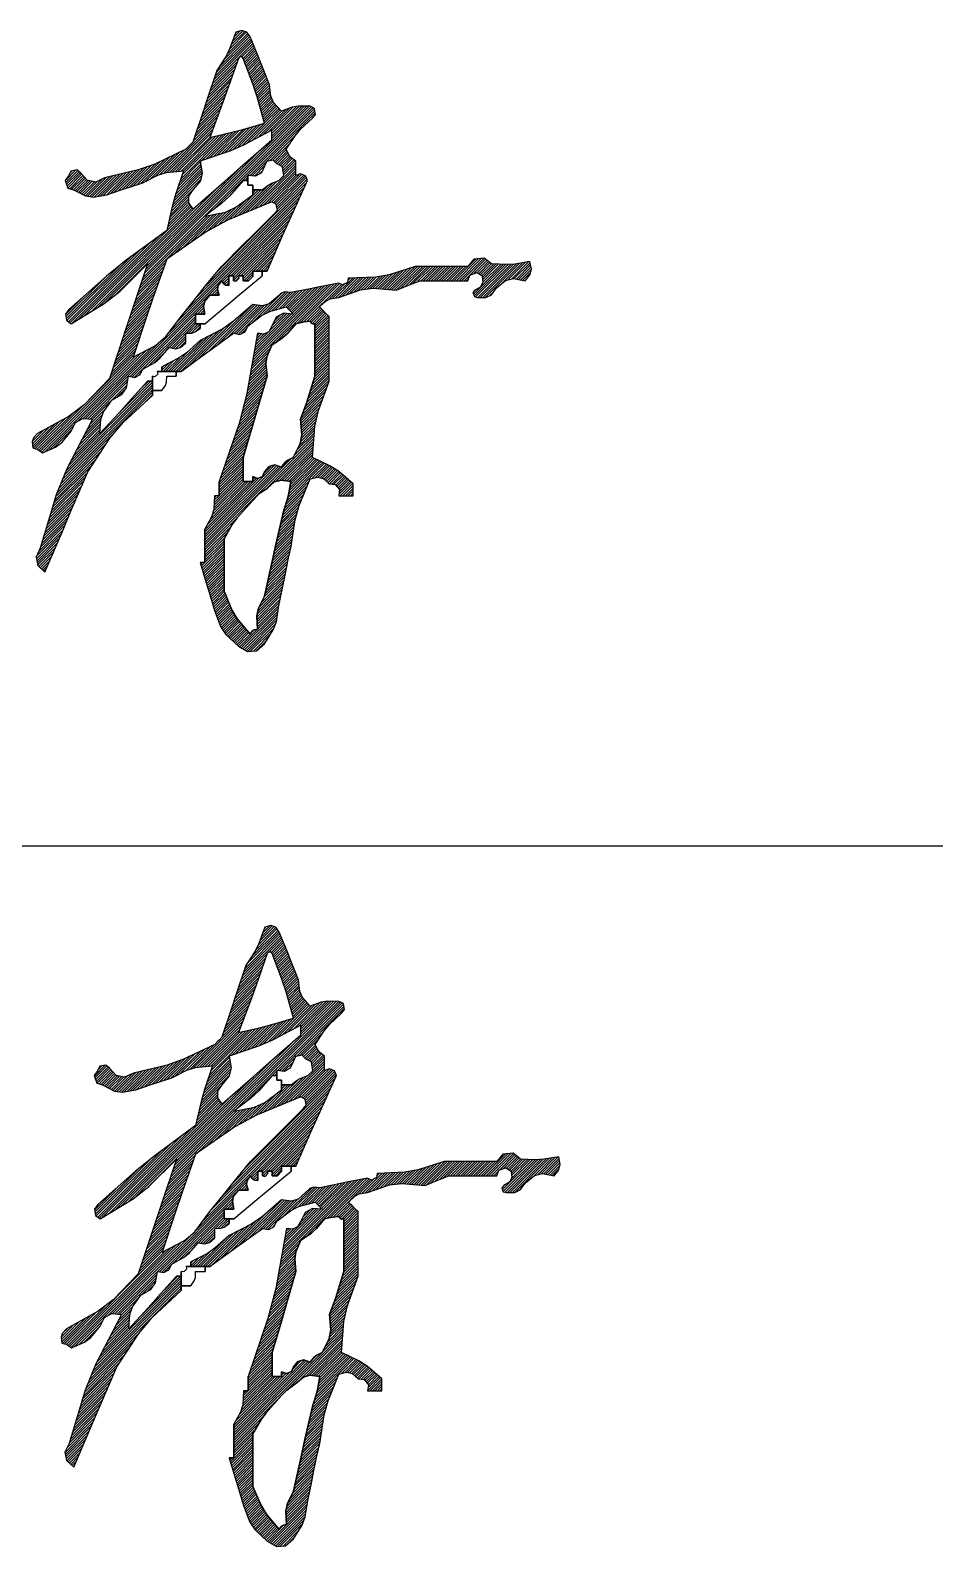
# Model space of a CAD drawing. Header units: millimetres. Extents: x 866561 to 877878, y 40199 to 44891.
# Drawn here: x 867237.32 to 867243.63, y 40227.77 to 40238.35 of the extents above; entities that cross this region are included whole.
import ezdxf

# ---------------------------------------------------------------- set-up
doc = ezdxf.new("R2010")
doc.units = ezdxf.units.MM
doc.header["$LTSCALE"] = 1000
doc.header["$MEASUREMENT"] = 0

# ---------------------------------------------------------------- blocks, each defined once
blk = doc.blocks.new('ZYC')
h = blk.add_hatch()
h.set_pattern_fill('ANSI31', color=256, scale=0.01, style=0)
h.paths.add_polyline_path([(0.871345, 0.42887), (0.877014, 0.441542), (0.888561, 0.466786), (0.887043, 0.470041), (0.883569, 0.471431), (0.880225, 0.47012), (0.880225, 0.474121), (0.880225, 0.476122), (0.880225, 0.480123), (0.876842, 0.482728), (0.875355, 0.484586), (0.873557, 0.488458), (0.879788, 0.497952), (0.883563, 0.502415), (0.891895, 0.510131), (0.894109, 0.512712), (0.893264, 0.516935), (0.890228, 0.518466), (0.882117, 0.518604), (0.877851, 0.517893), (0.870223, 0.515132), (0.864821, 0.52111), (0.862839, 0.525469), (0.861887, 0.53347), (0.856662, 0.54685), (0.853994, 0.553519), (0.848551, 0.566812), (0.84612, 0.570258), (0.84256, 0.571445), (0.838548, 0.570146), (0.834376, 0.55897), (0.831649, 0.553515), (0.825211, 0.543472), (0.818543, 0.523467), (0.815209, 0.513465), (0.80854, 0.49346), (0.80654, 0.491459), (0.80554, 0.490459), (0.803539, 0.488458), (0.781826, 0.478132), (0.770242, 0.474043), (0.746858, 0.468453), (0.740671, 0.46563), (0.734812, 0.466802), (0.730187, 0.471787), (0.727621, 0.474019), (0.723362, 0.473167), (0.721851, 0.47012), (0.719419, 0.466675), (0.721173, 0.461415), (0.725186, 0.460118), (0.733628, 0.455915), (0.739244, 0.455113), (0.748525, 0.456784), (0.758528, 0.460118), (0.763529, 0.461785), (0.773531, 0.465119), (0.784076, 0.470453), (0.790119, 0.47223), (0.801872, 0.473455), (0.796442, 0.457016), (0.794098, 0.448645), (0.790202, 0.431777), (0.761914, 0.411004), (0.748191, 0.399958), (0.721851, 0.376763), (0.719546, 0.373426), (0.720255, 0.369169), (0.723519, 0.366761), (0.746674, 0.380799), (0.757642, 0.389367), (0.776866, 0.408438), (0.766118, 0.376456), (0.760783, 0.360452), (0.750192, 0.328417), (0.732723, 0.310244), (0.722265, 0.302226), (0.700179, 0.290074), (0.697284, 0.287008), (0.696369, 0.284262), (0.696845, 0.280072), (0.699684, 0.279157), (0.701079, 0.278459), (0.703513, 0.276738), (0.712713, 0.280665), (0.717172, 0.28401), (0.723519, 0.291741), (0.726659, 0.297847), (0.73168, 0.300636), (0.738522, 0.300077), (0.720634, 0.265553), (0.713177, 0.247249), (0.701846, 0.210054), (0.699024, 0.203867), (0.700195, 0.198008), (0.705181, 0.193383), (0.717185, 0.221389), (0.723187, 0.235393), (0.735188, 0.263401), (0.750469, 0.286767), (0.759738, 0.297752), (0.7802, 0.316748), (0.7802, 0.32675), (0.776866, 0.32675), (0.763667, 0.311956), (0.756997, 0.304619), (0.743524, 0.290074), (0.744225, 0.299963), (0.746137, 0.305318), (0.751859, 0.313414), (0.758927, 0.317452), (0.762153, 0.322062), (0.763529, 0.330085), (0.767936, 0.329319), (0.771499, 0.331101), (0.773531, 0.335086), (0.781822, 0.339679), (0.785726, 0.342873), (0.791869, 0.35009), (0.796661, 0.349308), (0.799884, 0.350229), (0.803539, 0.353424), (0.803539, 0.356091), (0.803539, 0.357425), (0.803539, 0.360092), (0.807755, 0.360184), (0.810113, 0.36097), (0.813542, 0.363426), (0.813542, 0.366761), (0.810207, 0.366761), (0.810207, 0.369428), (0.810207, 0.370762), (0.810207, 0.373429), (0.812875, 0.373429), (0.814208, 0.373429), (0.816876, 0.373429), (0.815817, 0.378825), (0.816736, 0.382503), (0.82021, 0.386766), (0.822877, 0.386766), (0.824211, 0.386766), (0.826878, 0.386766), (0.825691, 0.390644), (0.826165, 0.393484), (0.828545, 0.396768), (0.829759, 0.394693), (0.831164, 0.393756), (0.833547, 0.393434), (0.833547, 0.396101), (0.833547, 0.397435), (0.833547, 0.400102), (0.836881, 0.400102), (0.836881, 0.396768), (0.838724, 0.396367), (0.840617, 0.39826), (0.840215, 0.400102), (0.843549, 0.400102), (0.843549, 0.396768), (0.847321, 0.396775), (0.850211, 0.399664), (0.850218, 0.403437), (0.856886, 0.403437), (0.86022, 0.403437)])
h.paths.add_polyline_path([(0.81766, 0.430826), (0.832668, 0.439013), (0.863554, 0.451782), (0.86659, 0.450251), (0.867435, 0.446028), (0.865221, 0.443447), (0.850551, 0.428776), (0.843216, 0.421441), (0.828545, 0.406771), (0.817133, 0.39283), (0.811464, 0.385827), (0.800205, 0.371762), (0.78972, 0.357746), (0.782385, 0.351511), (0.766863, 0.343421), (0.775929, 0.370852), (0.780598, 0.384525), (0.790202, 0.411772)], flags=16)
h.paths.add_polyline_path([(0.80854, 0.446781), (0.805425, 0.451112), (0.805425, 0.455787), (0.80854, 0.460118), (0.813699, 0.466554), (0.815065, 0.472016), (0.813542, 0.480123), (0.834155, 0.487227), (0.844276, 0.491612), (0.863554, 0.501795), (0.863554, 0.499128), (0.863554, 0.497794), (0.863554, 0.495127), (0.841589, 0.475743), (0.830586, 0.466074)], flags=16)
h.paths.add_polyline_path([(0.816876, 0.44178), (0.828552, 0.450587), (0.834008, 0.455702), (0.843549, 0.466786), (0.846883, 0.466786), (0.846883, 0.47012), (0.852237, 0.469623), (0.856263, 0.471924), (0.858553, 0.476789), (0.859871, 0.479923), (0.864466, 0.480842), (0.866889, 0.478456), (0.871025, 0.476192), (0.871893, 0.470117), (0.868556, 0.466786), (0.863539, 0.464853), (0.861098, 0.463458), (0.856886, 0.460118), (0.850218, 0.460118), (0.850218, 0.456784), (0.838559, 0.447954), (0.831216, 0.444649)], flags=16)
h.paths.add_polyline_path([(0.82021, 0.496794), (0.828392, 0.518733), (0.832394, 0.529737), (0.840215, 0.551808), (0.840995, 0.55289), (0.84277, 0.55289), (0.843549, 0.551808), (0.850321, 0.534079), (0.853333, 0.525043), (0.858553, 0.506796), (0.843346, 0.502328), (0.835663, 0.500323)], flags=16)
h.paths.add_polyline_path([(0.862059, 0.375253), (0.873557, 0.37843), (0.875557, 0.37643), (0.876558, 0.375429), (0.878558, 0.373429), (0.871716, 0.373988), (0.866694, 0.371199), (0.863554, 0.365093), (0.861382, 0.361183), (0.857984, 0.359484), (0.853552, 0.360092), (0.846069, 0.318055), (0.840672, 0.297141), (0.826878, 0.256732), (0.826878, 0.250064), (0.826878, 0.24673), (0.825545, 0.24673), (0.824878, 0.24673), (0.823544, 0.24673), (0.823031, 0.237034), (0.821563, 0.231894), (0.816876, 0.223391), (0.816876, 0.213388), (0.816876, 0.200051), (0.815542, 0.200051), (0.814875, 0.200051), (0.813542, 0.200051), (0.817543, 0.186714), (0.819543, 0.180046), (0.823544, 0.166709), (0.827791, 0.155463), (0.831467, 0.149949), (0.840215, 0.141703), (0.84657, 0.13798), (0.852974, 0.138562), (0.858553, 0.14337), (0.864559, 0.153054), (0.866713, 0.158799), (0.868556, 0.170044), (0.871223, 0.18338), (0.872557, 0.190049), (0.875224, 0.203385), (0.875891, 0.206053), (0.876224, 0.207386), (0.876891, 0.210054), (0.879889, 0.229889), (0.882632, 0.239833), (0.890228, 0.258399), (0.89558, 0.259661), (0.899436, 0.258697), (0.903565, 0.255065), (0.907812, 0.254625), (0.910735, 0.25097), (0.910233, 0.24673), (0.914234, 0.24673), (0.916235, 0.24673), (0.920236, 0.24673), (0.920236, 0.250064), (0.920236, 0.251731), (0.920236, 0.255065), (0.90998, 0.263848), (0.904109, 0.267647), (0.891895, 0.273403), (0.893648, 0.295176), (0.896067, 0.306234), (0.903565, 0.32675), (0.903565, 0.344755), (0.903565, 0.353757), (0.903565, 0.371762), (0.900897, 0.374429), (0.899564, 0.375763), (0.896896, 0.37843), (0.901245, 0.382512), (0.904358, 0.384068), (0.910233, 0.385099), (0.925477, 0.390367), (0.934172, 0.391453), (0.950243, 0.3901), (0.956912, 0.392767), (0.960246, 0.394101), (0.966914, 0.396768), (0.980251, 0.396768), (0.986919, 0.396768), (1.000256, 0.396768), (1.001698, 0.400731), (1.006727, 0.402408), (1.010259, 0.400102), (1.010867, 0.395671), (1.009168, 0.392272), (1.005257, 0.3901), (1.003934, 0.388458), (1.004881, 0.385618), (1.006924, 0.385099), (1.012888, 0.385026), (1.016741, 0.386953), (1.020261, 0.391767), (1.026697, 0.396926), (1.03216, 0.398291), (1.040266, 0.396768), (1.04374, 0.401031), (1.044659, 0.404709), (1.0436, 0.410105), (1.033059, 0.40833), (1.027608, 0.407989), (1.016927, 0.408438), (1.011661, 0.412583), (1.004597, 0.411877), (1.000256, 0.406771), (0.985586, 0.406771), (0.97825, 0.406771), (0.96358, 0.406771), (0.945524, 0.400963), (0.935851, 0.399236), (0.916901, 0.398435), (0.916329, 0.395509), (0.912918, 0.393803), (0.910233, 0.395101), (0.896896, 0.392434), (0.890228, 0.3911), (0.876891, 0.388433), (0.872698, 0.388881), (0.869975, 0.387973), (0.866889, 0.385099), (0.861654, 0.380508), (0.857114, 0.379147), (0.850218, 0.380097), (0.836856, 0.368404), (0.829308, 0.363258), (0.813542, 0.355091), (0.803942, 0.346403), (0.798418, 0.342605), (0.786868, 0.336753), (0.786868, 0.333419), (0.796871, 0.333419), (0.800205, 0.333419), (0.814842, 0.344134), (0.822177, 0.349469), (0.836881, 0.360092), (0.841288, 0.359327), (0.844851, 0.361109), (0.846883, 0.365093), (0.856324, 0.372385)])
h.paths.add_polyline_path([(0.870971, 0.356805), (0.874427, 0.359915), (0.880225, 0.366761), (0.884191, 0.367611), (0.8862, 0.367945), (0.890228, 0.368428), (0.890952, 0.367124), (0.892085, 0.366558), (0.893562, 0.366761), (0.893562, 0.35209), (0.893562, 0.344755), (0.893562, 0.330085), (0.889936, 0.317963), (0.887932, 0.31195), (0.88356, 0.300077), (0.884483, 0.289261), (0.883338, 0.28315), (0.878558, 0.273403), (0.874686, 0.271605), (0.872827, 0.270118), (0.870223, 0.266735), (0.865641, 0.268341), (0.861595, 0.267185), (0.858553, 0.263401), (0.857036, 0.260146), (0.853561, 0.258756), (0.850218, 0.260067), (0.850218, 0.256732), (0.843549, 0.256732), (0.843549, 0.273403), (0.850246, 0.296067), (0.85358, 0.307404), (0.86022, 0.330085), (0.859447, 0.338821), (0.860191, 0.343656), (0.863554, 0.351757)], flags=16)
h.paths.add_polyline_path([(0.869994, 0.257683), (0.876891, 0.256732), (0.875505, 0.248601), (0.874493, 0.244554), (0.87189, 0.236727), (0.866414, 0.212753), (0.863747, 0.200749), (0.858553, 0.176712), (0.854239, 0.168195), (0.853106, 0.16291), (0.853552, 0.153373), (0.851169, 0.153051), (0.849764, 0.152114), (0.848551, 0.150038), (0.839476, 0.160787), (0.835638, 0.167068), (0.830213, 0.180046), (0.830213, 0.216722), (0.835992, 0.226633), (0.839383, 0.23138), (0.850218, 0.243396), (0.853788, 0.247187), (0.855847, 0.248903), (0.86022, 0.251731), (0.865455, 0.256321)], flags=16)
for p, q in [((0.84256, 0.571445), (0.838548, 0.570146)), ((0.84612, 0.570258), (0.84256, 0.571445)), ((0.838548, 0.570146), (0.834376, 0.55897)), ((0.848551, 0.566812), (0.84612, 0.570258)), ((0.853994, 0.553519), (0.848551, 0.566812)), ((0.831649, 0.553515), (0.825211, 0.543472)), ((0.834376, 0.55897), (0.831649, 0.553515)), ((0.840215, 0.551808), (0.832394, 0.529737)), ((0.840995, 0.55289), (0.840215, 0.551808)), ((0.84277, 0.55289), (0.840995, 0.55289)), ((0.843549, 0.551808), (0.84277, 0.55289)), ((0.850321, 0.534079), (0.843549, 0.551808)), ((0.856662, 0.54685), (0.853994, 0.553519)), ((0.825211, 0.543472), (0.818543, 0.523467)), ((0.861887, 0.53347), (0.856662, 0.54685)), ((0.832394, 0.529737), (0.828392, 0.518733)), ((0.853333, 0.525043), (0.850321, 0.534079)), ((0.862839, 0.525469), (0.861887, 0.53347)), ((0.818543, 0.523467), (0.815209, 0.513465)), ((0.828392, 0.518733), (0.82021, 0.496794)), ((0.858553, 0.506796), (0.853333, 0.525043)), ((0.864821, 0.52111), (0.862839, 0.525469)), ((0.870223, 0.515132), (0.864821, 0.52111)), ((0.882117, 0.518604), (0.877851, 0.517893)), ((0.890228, 0.518466), (0.882117, 0.518604)), ((0.815209, 0.513465), (0.80854, 0.49346)), ((0.877851, 0.517893), (0.870223, 0.515132)), ((0.883563, 0.502415), (0.891895, 0.510131)), ((0.893264, 0.516935), (0.890228, 0.518466)), ((0.891895, 0.510131), (0.894109, 0.512712)), ((0.894109, 0.512712), (0.893264, 0.516935)), ((0.82021, 0.496794), (0.835663, 0.500323)), ((0.835663, 0.500323), (0.843346, 0.502328)), ((0.843346, 0.502328), (0.858553, 0.506796)), ((0.863554, 0.501795), (0.844276, 0.491612)), ((0.863554, 0.499128), (0.863554, 0.501795)), ((0.863554, 0.497794), (0.863554, 0.499128)), ((0.863554, 0.495127), (0.863554, 0.497794)), ((0.873557, 0.488458), (0.879788, 0.497952)), ((0.879788, 0.497952), (0.883563, 0.502415)), ((0.803539, 0.488458), (0.781826, 0.478132)), ((0.80554, 0.490459), (0.803539, 0.488458)), ((0.80654, 0.491459), (0.80554, 0.490459)), ((0.80854, 0.49346), (0.80654, 0.491459)), ((0.834155, 0.487227), (0.813542, 0.480123)), ((0.844276, 0.491612), (0.834155, 0.487227)), ((0.841589, 0.475743), (0.863554, 0.495127)), ((0.875355, 0.484586), (0.873557, 0.488458)), ((0.781826, 0.478132), (0.770242, 0.474043)), ((0.813542, 0.480123), (0.815065, 0.472016)), ((0.858553, 0.476789), (0.856263, 0.471924)), ((0.859871, 0.479923), (0.858553, 0.476789)), ((0.864466, 0.480842), (0.859871, 0.479923)), ((0.866889, 0.478456), (0.864466, 0.480842)), ((0.871025, 0.476192), (0.866889, 0.478456)), ((0.871893, 0.470117), (0.871025, 0.476192)), ((0.876842, 0.482728), (0.875355, 0.484586)), ((0.880225, 0.480123), (0.876842, 0.482728)), ((0.880225, 0.476122), (0.880225, 0.480123)), ((0.721851, 0.47012), (0.719419, 0.466675)), ((0.719419, 0.466675), (0.721173, 0.461415)), ((0.723362, 0.473167), (0.721851, 0.47012)), ((0.727621, 0.474019), (0.723362, 0.473167)), ((0.730187, 0.471787), (0.727621, 0.474019)), ((0.734812, 0.466802), (0.730187, 0.471787)), ((0.740671, 0.46563), (0.734812, 0.466802)), ((0.746858, 0.468453), (0.740671, 0.46563)), ((0.770242, 0.474043), (0.746858, 0.468453)), ((0.773531, 0.465119), (0.784076, 0.470453)), ((0.784076, 0.470453), (0.790119, 0.47223)), ((0.790119, 0.47223), (0.801872, 0.473455)), ((0.801872, 0.473455), (0.796442, 0.457016)), ((0.813699, 0.466554), (0.80854, 0.460118)), ((0.80854, 0.446781), (0.830586, 0.466074)), ((0.815065, 0.472016), (0.813699, 0.466554)), ((0.830586, 0.466074), (0.841589, 0.475743)), ((0.843549, 0.466786), (0.834008, 0.455702)), ((0.846883, 0.466786), (0.843549, 0.466786)), ((0.843549, 0.466786), (0.846883, 0.466786)), ((0.846883, 0.466786), (0.843549, 0.466786)), ((0.852237, 0.469623), (0.846883, 0.47012)), ((0.846883, 0.47012), (0.846883, 0.463452)), ((0.846883, 0.463452), (0.846883, 0.47012)), ((0.846883, 0.47012), (0.846883, 0.463452)), ((0.846883, 0.463452), (0.846883, 0.466786)), ((0.846883, 0.466786), (0.846883, 0.463452)), ((0.846883, 0.463452), (0.846883, 0.466786)), ((0.856263, 0.471924), (0.852237, 0.469623)), ((0.863539, 0.464853), (0.868556, 0.466786)), ((0.868556, 0.466786), (0.871893, 0.470117)), ((0.877014, 0.441542), (0.888561, 0.466786)), ((0.880225, 0.474121), (0.880225, 0.476122)), ((0.880225, 0.47012), (0.880225, 0.474121)), ((0.883569, 0.471431), (0.880225, 0.47012)), ((0.887043, 0.470041), (0.883569, 0.471431)), ((0.888561, 0.466786), (0.887043, 0.470041)), ((0.721173, 0.461415), (0.725186, 0.460118)), ((0.725186, 0.460118), (0.733628, 0.455915)), ((0.733628, 0.455915), (0.739244, 0.455113)), ((0.739244, 0.455113), (0.748525, 0.456784)), ((0.748525, 0.456784), (0.758528, 0.460118)), ((0.758528, 0.460118), (0.763529, 0.461785)), ((0.763529, 0.461785), (0.773531, 0.465119)), ((0.796442, 0.457016), (0.794098, 0.448645)), ((0.80854, 0.460118), (0.805425, 0.455787)), ((0.805425, 0.455787), (0.805425, 0.451112)), ((0.834008, 0.455702), (0.828552, 0.450587)), ((0.838559, 0.447954), (0.850218, 0.456784)), ((0.848217, 0.463452), (0.846883, 0.463452)), ((0.846883, 0.463452), (0.848217, 0.463452)), ((0.848884, 0.463452), (0.848217, 0.463452)), ((0.848217, 0.463452), (0.848884, 0.463452)), ((0.850218, 0.463452), (0.848884, 0.463452)), ((0.848884, 0.463452), (0.850218, 0.463452)), ((0.850218, 0.456784), (0.850218, 0.463452)), ((0.850218, 0.463452), (0.850218, 0.456784)), ((0.850218, 0.456784), (0.850218, 0.463452)), ((0.850218, 0.463452), (0.850218, 0.460118)), ((0.850218, 0.460118), (0.850218, 0.463452)), ((0.850218, 0.463452), (0.850218, 0.460118)), ((0.850218, 0.460118), (0.856886, 0.460118)), ((0.856886, 0.460118), (0.850218, 0.460118)), ((0.850218, 0.460118), (0.856886, 0.460118)), ((0.856886, 0.460118), (0.861098, 0.463458)), ((0.861098, 0.463458), (0.863539, 0.464853)), ((0.794098, 0.448645), (0.790202, 0.431777)), ((0.805425, 0.451112), (0.80854, 0.446781)), ((0.828552, 0.450587), (0.816876, 0.44178)), ((0.816876, 0.44178), (0.831216, 0.444649)), ((0.831216, 0.444649), (0.838559, 0.447954)), ((0.863554, 0.451782), (0.832668, 0.439013)), ((0.86659, 0.450251), (0.863554, 0.451782)), ((0.865221, 0.443447), (0.867435, 0.446028)), ((0.867435, 0.446028), (0.86659, 0.450251)), ((0.832668, 0.439013), (0.81766, 0.430826)), ((0.850551, 0.428776), (0.865221, 0.443447)), ((0.871345, 0.42887), (0.877014, 0.441542)), ((0.790202, 0.431777), (0.761914, 0.411004)), ((0.81766, 0.430826), (0.790202, 0.411772)), ((0.843216, 0.421441), (0.850551, 0.428776)), ((0.86022, 0.403437), (0.871345, 0.42887)), ((0.828545, 0.406771), (0.843216, 0.421441)), ((0.761914, 0.411004), (0.748191, 0.399958)), ((0.757642, 0.389367), (0.776866, 0.408438)), ((0.776866, 0.408438), (0.766118, 0.376456)), ((0.790202, 0.411772), (0.780598, 0.384525)), ((0.817133, 0.39283), (0.828545, 0.406771)), ((0.850211, 0.399664), (0.850218, 0.403437)), ((0.850218, 0.403437), (0.850211, 0.399664)), ((0.850218, 0.403437), (0.86022, 0.403437)), ((0.86022, 0.403437), (0.850218, 0.403437)), ((0.850218, 0.403437), (0.86022, 0.403437)), ((0.856886, 0.403437), (0.850218, 0.403437)), ((0.850218, 0.403437), (0.856886, 0.403437)), ((0.856886, 0.403437), (0.850218, 0.403437)), ((0.856886, 0.400102), (0.856886, 0.403437)), ((0.856886, 0.403437), (0.856886, 0.400102)), ((0.856886, 0.400102), (0.856886, 0.403437)), ((0.96358, 0.406771), (0.945524, 0.400963)), ((0.97825, 0.406771), (0.96358, 0.406771)), ((0.985586, 0.406771), (0.97825, 0.406771)), ((1.000256, 0.406771), (0.985586, 0.406771)), ((1.004597, 0.411877), (1.000256, 0.406771)), ((1.001698, 0.400731), (1.006727, 0.402408)), ((1.011661, 0.412583), (1.004597, 0.411877)), ((1.006727, 0.402408), (1.010259, 0.400102)), ((1.016927, 0.408438), (1.011661, 0.412583)), ((1.027608, 0.407989), (1.016927, 0.408438)), ((1.033059, 0.40833), (1.027608, 0.407989)), ((1.0436, 0.410105), (1.033059, 0.40833)), ((1.044659, 0.404709), (1.0436, 0.410105)), ((1.04374, 0.401031), (1.044659, 0.404709)), ((0.748191, 0.399958), (0.721851, 0.376763)), ((0.811464, 0.385827), (0.817133, 0.39283)), ((0.825691, 0.390644), (0.826165, 0.393484)), ((0.826165, 0.393484), (0.825691, 0.390644)), ((0.826165, 0.393484), (0.828545, 0.396768)), ((0.828545, 0.396768), (0.826165, 0.393484)), ((0.828545, 0.396768), (0.829759, 0.394693)), ((0.829759, 0.394693), (0.828545, 0.396768)), ((0.829759, 0.394693), (0.831164, 0.393756)), ((0.831164, 0.393756), (0.829759, 0.394693)), ((0.831164, 0.393756), (0.833547, 0.393434)), ((0.833547, 0.393434), (0.831164, 0.393756)), ((0.833547, 0.397435), (0.833547, 0.400102)), ((0.833547, 0.400102), (0.836881, 0.400102)), ((0.836881, 0.400102), (0.833547, 0.400102)), ((0.833547, 0.400102), (0.836881, 0.400102)), ((0.836881, 0.400102), (0.833547, 0.400102)), ((0.833547, 0.400102), (0.836881, 0.400102)), ((0.836881, 0.400102), (0.833547, 0.400102)), ((0.833547, 0.400102), (0.833547, 0.397435)), ((0.833547, 0.396101), (0.833547, 0.397435)), ((0.833547, 0.397435), (0.833547, 0.396101)), ((0.833547, 0.393434), (0.833547, 0.396101)), ((0.833547, 0.396101), (0.833547, 0.393434)), ((0.836881, 0.396768), (0.836881, 0.400102)), ((0.836881, 0.400102), (0.836881, 0.396768)), ((0.836881, 0.396768), (0.836881, 0.400102)), ((0.838724, 0.396367), (0.836881, 0.396768)), ((0.836881, 0.396768), (0.838724, 0.396367)), ((0.840617, 0.39826), (0.838724, 0.396367)), ((0.838724, 0.396367), (0.840617, 0.39826)), ((0.843549, 0.400102), (0.840215, 0.400102)), ((0.840215, 0.400102), (0.843549, 0.400102)), ((0.843549, 0.400102), (0.840215, 0.400102)), ((0.840215, 0.400102), (0.840617, 0.39826)), ((0.840617, 0.39826), (0.840215, 0.400102)), ((0.840215, 0.400102), (0.843549, 0.400102)), ((0.843549, 0.400102), (0.840215, 0.400102)), ((0.840215, 0.400102), (0.843549, 0.400102)), ((0.840833, 0.386824), (0.856886, 0.400102)), ((0.843549, 0.396768), (0.843549, 0.400102)), ((0.843549, 0.400102), (0.843549, 0.396768)), ((0.843549, 0.396768), (0.843549, 0.400102)), ((0.843549, 0.396768), (0.847321, 0.396775)), ((0.847321, 0.396775), (0.843549, 0.396768)), ((0.847321, 0.396775), (0.850211, 0.399664)), ((0.850211, 0.399664), (0.847321, 0.396775)), ((0.896896, 0.392434), (0.890228, 0.3911)), ((0.910233, 0.395101), (0.896896, 0.392434)), ((0.912918, 0.393803), (0.910233, 0.395101)), ((0.916329, 0.395509), (0.912918, 0.393803)), ((0.916901, 0.398435), (0.916329, 0.395509)), ((0.935851, 0.399236), (0.916901, 0.398435)), ((0.945524, 0.400963), (0.935851, 0.399236)), ((0.950243, 0.3901), (0.956912, 0.392767)), ((0.956912, 0.392767), (0.960246, 0.394101)), ((0.960246, 0.394101), (0.966914, 0.396768)), ((0.966914, 0.396768), (0.980251, 0.396768)), ((0.980251, 0.396768), (0.986919, 0.396768)), ((0.986919, 0.396768), (1.000256, 0.396768)), ((1.000256, 0.396768), (1.001698, 0.400731)), ((1.009168, 0.392272), (1.005257, 0.3901)), ((1.010867, 0.395671), (1.009168, 0.392272)), ((1.010259, 0.400102), (1.010867, 0.395671)), ((1.016741, 0.386953), (1.020261, 0.391767)), ((1.020261, 0.391767), (1.026697, 0.396926)), ((1.026697, 0.396926), (1.03216, 0.398291)), ((1.03216, 0.398291), (1.040266, 0.396768)), ((1.040266, 0.396768), (1.04374, 0.401031)), ((0.746674, 0.380799), (0.757642, 0.389367)), ((0.780598, 0.384525), (0.775929, 0.370852)), ((0.800205, 0.371762), (0.811464, 0.385827)), ((0.815817, 0.378825), (0.816736, 0.382503)), ((0.816736, 0.382503), (0.815817, 0.378825)), ((0.816736, 0.382503), (0.82021, 0.386766)), ((0.82021, 0.386766), (0.816736, 0.382503)), ((0.82021, 0.386766), (0.822877, 0.386766)), ((0.822877, 0.386766), (0.82021, 0.386766)), ((0.822877, 0.386766), (0.824211, 0.386766)), ((0.824211, 0.386766), (0.822877, 0.386766)), ((0.824211, 0.386766), (0.826878, 0.386766)), ((0.826878, 0.386766), (0.824211, 0.386766)), ((0.826878, 0.386766), (0.825691, 0.390644)), ((0.825691, 0.390644), (0.826878, 0.386766)), ((0.832831, 0.380156), (0.840833, 0.386824)), ((0.866889, 0.385099), (0.861654, 0.380508)), ((0.869975, 0.387973), (0.866889, 0.385099)), ((0.872698, 0.388881), (0.869975, 0.387973)), ((0.876891, 0.388433), (0.872698, 0.388881)), ((0.890228, 0.3911), (0.876891, 0.388433)), ((0.896896, 0.37843), (0.901245, 0.382512)), ((0.901245, 0.382512), (0.904358, 0.384068)), ((0.904358, 0.384068), (0.910233, 0.385099)), ((0.910233, 0.385099), (0.925477, 0.390367)), ((0.925477, 0.390367), (0.934172, 0.391453)), ((0.934172, 0.391453), (0.950243, 0.3901)), ((1.005257, 0.3901), (1.003934, 0.388458)), ((1.003934, 0.388458), (1.004881, 0.385618)), ((1.004881, 0.385618), (1.006924, 0.385099)), ((1.006924, 0.385099), (1.012888, 0.385026)), ((1.012888, 0.385026), (1.016741, 0.386953)), ((0.721851, 0.376763), (0.719546, 0.373426)), ((0.719546, 0.373426), (0.720255, 0.369169)), ((0.723519, 0.366761), (0.746674, 0.380799)), ((0.766118, 0.376456), (0.760783, 0.360452)), ((0.775929, 0.370852), (0.766863, 0.343421)), ((0.78972, 0.357746), (0.800205, 0.371762)), ((0.810207, 0.370762), (0.810207, 0.373429)), ((0.810207, 0.373429), (0.812875, 0.373429)), ((0.812875, 0.373429), (0.810207, 0.373429)), ((0.810207, 0.373429), (0.810207, 0.370762)), ((0.810207, 0.369428), (0.810207, 0.370762)), ((0.810207, 0.370762), (0.810207, 0.369428)), ((0.812875, 0.373429), (0.814208, 0.373429)), ((0.814208, 0.373429), (0.812875, 0.373429)), ((0.814208, 0.373429), (0.816876, 0.373429)), ((0.816876, 0.373429), (0.814208, 0.373429)), ((0.816876, 0.373429), (0.815817, 0.378825)), ((0.815817, 0.378825), (0.816876, 0.373429)), ((0.816876, 0.366761), (0.832831, 0.380156)), ((0.850218, 0.380097), (0.836856, 0.368404)), ((0.846883, 0.365093), (0.856324, 0.372385)), ((0.857114, 0.379147), (0.850218, 0.380097)), ((0.856324, 0.372385), (0.862059, 0.375253)), ((0.861654, 0.380508), (0.857114, 0.379147)), ((0.862059, 0.375253), (0.873557, 0.37843)), ((0.866694, 0.371199), (0.863554, 0.365093)), ((0.871716, 0.373988), (0.866694, 0.371199)), ((0.878558, 0.373429), (0.871716, 0.373988)), ((0.873557, 0.37843), (0.875557, 0.37643)), ((0.875557, 0.37643), (0.876558, 0.375429)), ((0.876558, 0.375429), (0.878558, 0.373429)), ((0.899564, 0.375763), (0.896896, 0.37843)), ((0.900897, 0.374429), (0.899564, 0.375763)), ((0.903565, 0.371762), (0.900897, 0.374429)), ((0.903565, 0.353757), (0.903565, 0.371762)), ((0.720255, 0.369169), (0.723519, 0.366761)), ((0.760783, 0.360452), (0.750192, 0.328417)), ((0.803539, 0.360092), (0.807755, 0.360184)), ((0.803539, 0.357425), (0.803539, 0.360092)), ((0.807755, 0.360184), (0.810113, 0.36097)), ((0.810113, 0.36097), (0.813542, 0.363426)), ((0.810207, 0.366761), (0.810207, 0.369428)), ((0.810207, 0.369428), (0.810207, 0.366761)), ((0.813542, 0.366761), (0.810207, 0.366761)), ((0.810207, 0.366761), (0.813542, 0.366761)), ((0.813542, 0.366761), (0.810207, 0.366761)), ((0.810207, 0.366761), (0.816876, 0.366761)), ((0.816876, 0.366761), (0.810207, 0.366761)), ((0.810207, 0.366761), (0.816876, 0.366761)), ((0.813542, 0.363426), (0.813542, 0.366761)), ((0.813542, 0.366761), (0.813542, 0.363426)), ((0.813542, 0.363426), (0.813542, 0.366761)), ((0.829308, 0.363258), (0.813542, 0.355091)), ((0.822177, 0.349469), (0.836881, 0.360092)), ((0.836856, 0.368404), (0.829308, 0.363258)), ((0.836881, 0.360092), (0.841288, 0.359327)), ((0.841288, 0.359327), (0.844851, 0.361109)), ((0.844851, 0.361109), (0.846883, 0.365093)), ((0.853552, 0.360092), (0.846069, 0.318055)), ((0.857984, 0.359484), (0.853552, 0.360092)), ((0.861382, 0.361183), (0.857984, 0.359484)), ((0.863554, 0.365093), (0.861382, 0.361183)), ((0.870971, 0.356805), (0.874427, 0.359915)), ((0.874427, 0.359915), (0.870971, 0.356805)), ((0.874427, 0.359915), (0.880225, 0.366761)), ((0.880225, 0.366761), (0.874427, 0.359915)), ((0.880225, 0.366761), (0.884191, 0.367611)), ((0.884191, 0.367611), (0.880225, 0.366761)), ((0.884191, 0.367611), (0.8862, 0.367945)), ((0.8862, 0.367945), (0.884191, 0.367611)), ((0.8862, 0.367945), (0.890228, 0.368428)), ((0.890228, 0.368428), (0.8862, 0.367945)), ((0.890228, 0.368428), (0.890952, 0.367124)), ((0.890952, 0.367124), (0.890228, 0.368428)), ((0.890952, 0.367124), (0.892085, 0.366558)), ((0.892085, 0.366558), (0.890952, 0.367124)), ((0.892085, 0.366558), (0.893562, 0.366761)), ((0.893562, 0.366761), (0.892085, 0.366558)), ((0.893562, 0.366761), (0.893562, 0.35209)), ((0.893562, 0.35209), (0.893562, 0.366761)), ((0.766863, 0.343421), (0.782385, 0.351511)), ((0.782385, 0.351511), (0.78972, 0.357746)), ((0.785726, 0.342873), (0.791869, 0.35009)), ((0.791869, 0.35009), (0.796661, 0.349308)), ((0.796661, 0.349308), (0.799884, 0.350229)), ((0.799884, 0.350229), (0.803539, 0.353424)), ((0.803539, 0.356091), (0.803539, 0.357425)), ((0.803539, 0.353424), (0.803539, 0.356091)), ((0.813542, 0.355091), (0.803942, 0.346403)), ((0.814842, 0.344134), (0.822177, 0.349469)), ((0.860191, 0.343656), (0.863554, 0.351757)), ((0.863554, 0.351757), (0.860191, 0.343656)), ((0.863554, 0.351757), (0.870971, 0.356805)), ((0.870971, 0.356805), (0.863554, 0.351757)), ((0.893562, 0.35209), (0.893562, 0.344755)), ((0.893562, 0.344755), (0.893562, 0.35209)), ((0.903565, 0.344755), (0.903565, 0.353757)), ((0.773531, 0.335086), (0.781822, 0.339679)), ((0.781822, 0.339679), (0.785726, 0.342873)), ((0.798418, 0.342605), (0.786868, 0.336753)), ((0.803942, 0.346403), (0.798418, 0.342605)), ((0.800205, 0.333419), (0.814842, 0.344134)), ((0.859447, 0.338821), (0.860191, 0.343656)), ((0.860191, 0.343656), (0.859447, 0.338821)), ((0.86022, 0.330085), (0.859447, 0.338821)), ((0.859447, 0.338821), (0.86022, 0.330085)), ((0.893562, 0.344755), (0.893562, 0.330085)), ((0.893562, 0.330085), (0.893562, 0.344755)), ((0.903565, 0.32675), (0.903565, 0.344755)), ((0.750192, 0.328417), (0.732723, 0.310244)), ((0.762153, 0.322062), (0.763529, 0.330085)), ((0.763529, 0.330085), (0.767936, 0.329319)), ((0.767936, 0.329319), (0.771499, 0.331101)), ((0.771499, 0.331101), (0.773531, 0.335086)), ((0.782043, 0.329683), (0.7802, 0.330085)), ((0.7802, 0.330085), (0.7802, 0.320082)), ((0.7802, 0.320082), (0.7802, 0.330085)), ((0.7802, 0.330085), (0.7802, 0.320082)), ((0.783936, 0.331576), (0.782043, 0.329683)), ((0.796871, 0.333419), (0.783534, 0.333419)), ((0.783534, 0.333419), (0.796871, 0.333419)), ((0.796871, 0.333419), (0.783534, 0.333419)), ((0.783534, 0.333419), (0.783936, 0.331576)), ((0.786868, 0.336753), (0.786868, 0.333419)), ((0.786868, 0.333419), (0.786868, 0.336753)), ((0.786868, 0.336753), (0.786868, 0.333419)), ((0.786868, 0.333419), (0.800205, 0.333419)), ((0.800205, 0.333419), (0.786868, 0.333419)), ((0.786868, 0.333419), (0.800205, 0.333419)), ((0.790068, 0.325869), (0.790202, 0.330085)), ((0.790202, 0.330085), (0.79287, 0.330085)), ((0.79287, 0.330085), (0.794203, 0.330085)), ((0.794203, 0.330085), (0.796871, 0.330085)), ((0.796871, 0.330085), (0.796871, 0.333419)), ((0.796871, 0.333419), (0.796871, 0.330085)), ((0.796871, 0.330085), (0.796871, 0.333419)), ((0.85358, 0.307404), (0.86022, 0.330085)), ((0.86022, 0.330085), (0.85358, 0.307404)), ((0.893562, 0.330085), (0.889936, 0.317963)), ((0.889936, 0.317963), (0.893562, 0.330085)), ((0.751859, 0.313414), (0.758927, 0.317452)), ((0.758927, 0.317452), (0.762153, 0.322062)), ((0.776866, 0.32675), (0.763667, 0.311956)), ((0.7802, 0.32675), (0.776866, 0.32675)), ((0.776866, 0.32675), (0.7802, 0.32675)), ((0.7802, 0.32675), (0.776866, 0.32675)), ((0.7802, 0.316748), (0.7802, 0.32675)), ((0.7802, 0.32675), (0.7802, 0.316748)), ((0.7802, 0.316748), (0.7802, 0.32675)), ((0.7802, 0.320082), (0.786868, 0.320082)), ((0.786868, 0.320082), (0.7802, 0.320082)), ((0.7802, 0.320082), (0.786868, 0.320082)), ((0.786868, 0.320082), (0.78929, 0.323535)), ((0.78929, 0.323535), (0.790068, 0.325869)), ((0.846069, 0.318055), (0.840672, 0.297141)), ((0.889936, 0.317963), (0.887932, 0.31195)), ((0.887932, 0.31195), (0.889936, 0.317963)), ((0.896067, 0.306234), (0.903565, 0.32675)), ((0.732723, 0.310244), (0.722265, 0.302226)), ((0.746137, 0.305318), (0.751859, 0.313414)), ((0.763667, 0.311956), (0.756997, 0.304619)), ((0.759738, 0.297752), (0.7802, 0.316748)), ((0.850246, 0.296067), (0.85358, 0.307404)), ((0.85358, 0.307404), (0.850246, 0.296067)), ((0.887932, 0.31195), (0.88356, 0.300077)), ((0.88356, 0.300077), (0.887932, 0.31195)), ((0.722265, 0.302226), (0.700179, 0.290074)), ((0.738522, 0.300077), (0.720634, 0.265553)), ((0.723519, 0.291741), (0.726659, 0.297847)), ((0.726659, 0.297847), (0.73168, 0.300636)), ((0.73168, 0.300636), (0.738522, 0.300077)), ((0.756997, 0.304619), (0.743524, 0.290074)), ((0.743524, 0.290074), (0.744225, 0.299963)), ((0.744225, 0.299963), (0.746137, 0.305318)), ((0.750469, 0.286767), (0.759738, 0.297752)), ((0.840672, 0.297141), (0.826878, 0.256732)), ((0.88356, 0.300077), (0.884483, 0.289261)), ((0.884483, 0.289261), (0.88356, 0.300077)), ((0.893648, 0.295176), (0.896067, 0.306234)), ((0.697284, 0.287008), (0.696369, 0.284262)), ((0.700179, 0.290074), (0.697284, 0.287008)), ((0.717172, 0.28401), (0.723519, 0.291741)), ((0.735188, 0.263401), (0.750469, 0.286767)), ((0.843549, 0.273403), (0.850246, 0.296067)), ((0.850246, 0.296067), (0.843549, 0.273403)), ((0.884483, 0.289261), (0.883338, 0.28315)), ((0.883338, 0.28315), (0.884483, 0.289261)), ((0.891895, 0.273403), (0.893648, 0.295176)), ((0.696369, 0.284262), (0.696845, 0.280072)), ((0.696845, 0.280072), (0.699684, 0.279157)), ((0.699684, 0.279157), (0.701079, 0.278459)), ((0.701079, 0.278459), (0.703513, 0.276738)), ((0.703513, 0.276738), (0.712713, 0.280665)), ((0.712713, 0.280665), (0.717172, 0.28401)), ((0.883338, 0.28315), (0.878558, 0.273403)), ((0.878558, 0.273403), (0.883338, 0.28315)), ((0.720634, 0.265553), (0.713177, 0.247249)), ((0.843549, 0.263401), (0.843549, 0.273403)), ((0.843549, 0.273403), (0.843549, 0.263401)), ((0.843549, 0.263401), (0.843549, 0.273403)), ((0.843549, 0.273403), (0.843549, 0.256732)), ((0.843549, 0.256732), (0.843549, 0.273403)), ((0.843549, 0.273403), (0.843549, 0.256732)), ((0.861595, 0.267185), (0.858553, 0.263401)), ((0.858553, 0.263401), (0.861595, 0.267185)), ((0.865641, 0.268341), (0.861595, 0.267185)), ((0.861595, 0.267185), (0.865641, 0.268341)), ((0.870223, 0.266735), (0.865641, 0.268341)), ((0.865641, 0.268341), (0.870223, 0.266735)), ((0.872827, 0.270118), (0.870223, 0.266735)), ((0.870223, 0.266735), (0.872827, 0.270118)), ((0.874686, 0.271605), (0.872827, 0.270118)), ((0.872827, 0.270118), (0.874686, 0.271605)), ((0.878558, 0.273403), (0.874686, 0.271605)), ((0.874686, 0.271605), (0.878558, 0.273403)), ((0.904109, 0.267647), (0.891895, 0.273403)), ((0.90998, 0.263848), (0.904109, 0.267647)), ((0.723187, 0.235393), (0.735188, 0.263401)), ((0.826878, 0.256732), (0.826878, 0.250064)), ((0.826878, 0.250064), (0.826878, 0.256732)), ((0.826878, 0.256732), (0.826878, 0.250064)), ((0.843549, 0.256732), (0.843549, 0.263401)), ((0.843549, 0.263401), (0.843549, 0.256732)), ((0.843549, 0.256732), (0.843549, 0.263401)), ((0.850218, 0.256732), (0.843549, 0.256732)), ((0.843549, 0.256732), (0.850218, 0.256732)), ((0.850218, 0.256732), (0.843549, 0.256732)), ((0.843549, 0.256732), (0.850218, 0.256732)), ((0.850218, 0.256732), (0.843549, 0.256732)), ((0.843549, 0.256732), (0.850218, 0.256732)), ((0.853561, 0.258756), (0.850218, 0.260067)), ((0.850218, 0.256732), (0.850218, 0.260067)), ((0.850218, 0.260067), (0.850218, 0.256732)), ((0.850218, 0.256732), (0.850218, 0.260067)), ((0.850218, 0.260067), (0.853561, 0.258756)), ((0.857036, 0.260146), (0.853561, 0.258756)), ((0.853561, 0.258756), (0.857036, 0.260146)), ((0.858553, 0.263401), (0.857036, 0.260146)), ((0.857036, 0.260146), (0.858553, 0.263401)), ((0.86022, 0.251731), (0.865455, 0.256321)), ((0.865455, 0.256321), (0.86022, 0.251731)), ((0.865455, 0.256321), (0.869994, 0.257683)), ((0.869994, 0.257683), (0.865455, 0.256321)), ((0.869994, 0.257683), (0.876891, 0.256732)), ((0.876891, 0.256732), (0.869994, 0.257683)), ((0.876891, 0.256732), (0.875505, 0.248601)), ((0.875505, 0.248601), (0.876891, 0.256732)), ((0.882632, 0.239833), (0.890228, 0.258399)), ((0.890228, 0.258399), (0.89558, 0.259661)), ((0.89558, 0.259661), (0.899436, 0.258697)), ((0.899436, 0.258697), (0.903565, 0.255065)), ((0.903565, 0.255065), (0.907812, 0.254625)), ((0.907812, 0.254625), (0.910735, 0.25097)), ((0.920236, 0.255065), (0.90998, 0.263848)), ((0.920236, 0.251731), (0.920236, 0.255065)), ((0.713177, 0.247249), (0.701846, 0.210054)), ((0.823544, 0.24673), (0.823031, 0.237034)), ((0.824878, 0.24673), (0.823544, 0.24673)), ((0.825545, 0.24673), (0.824878, 0.24673)), ((0.826878, 0.24673), (0.825545, 0.24673)), ((0.826878, 0.250064), (0.826878, 0.24673)), ((0.826878, 0.24673), (0.826878, 0.250064)), ((0.826878, 0.250064), (0.826878, 0.24673)), ((0.839383, 0.23138), (0.850218, 0.243396)), ((0.850218, 0.243396), (0.839383, 0.23138)), ((0.850218, 0.243396), (0.853788, 0.247187)), ((0.853788, 0.247187), (0.850218, 0.243396)), ((0.853788, 0.247187), (0.855847, 0.248903)), ((0.855847, 0.248903), (0.853788, 0.247187)), ((0.855847, 0.248903), (0.86022, 0.251731)), ((0.86022, 0.251731), (0.855847, 0.248903)), ((0.874493, 0.244554), (0.87189, 0.236727)), ((0.87189, 0.236727), (0.874493, 0.244554)), ((0.875505, 0.248601), (0.874493, 0.244554)), ((0.874493, 0.244554), (0.875505, 0.248601)), ((0.910735, 0.25097), (0.910233, 0.24673)), ((0.910233, 0.24673), (0.914234, 0.24673)), ((0.914234, 0.24673), (0.916235, 0.24673)), ((0.916235, 0.24673), (0.920236, 0.24673)), ((0.920236, 0.250064), (0.920236, 0.251731)), ((0.920236, 0.24673), (0.920236, 0.250064)), ((0.717185, 0.221389), (0.723187, 0.235393)), ((0.823031, 0.237034), (0.821563, 0.231894)), ((0.87189, 0.236727), (0.866414, 0.212753)), ((0.866414, 0.212753), (0.87189, 0.236727)), ((0.879889, 0.229889), (0.882632, 0.239833)), ((0.821563, 0.231894), (0.816876, 0.223391)), ((0.816876, 0.223391), (0.816876, 0.213388)), ((0.816876, 0.213388), (0.816876, 0.223391)), ((0.816876, 0.223391), (0.816876, 0.213388)), ((0.830213, 0.216722), (0.835992, 0.226633)), ((0.835992, 0.226633), (0.830213, 0.216722)), ((0.835992, 0.226633), (0.839383, 0.23138)), ((0.839383, 0.23138), (0.835992, 0.226633)), ((0.876891, 0.210054), (0.879889, 0.229889)), ((0.705181, 0.193383), (0.717185, 0.221389)), ((0.816876, 0.213388), (0.816876, 0.200051)), ((0.816876, 0.200051), (0.816876, 0.213388)), ((0.816876, 0.213388), (0.816876, 0.200051)), ((0.830213, 0.210054), (0.830213, 0.216722)), ((0.830213, 0.216722), (0.830213, 0.210054)), ((0.830213, 0.210054), (0.830213, 0.216722)), ((0.830213, 0.216722), (0.830213, 0.180046)), ((0.830213, 0.180046), (0.830213, 0.216722)), ((0.830213, 0.216722), (0.830213, 0.180046)), ((0.866414, 0.212753), (0.863747, 0.200749)), ((0.863747, 0.200749), (0.866414, 0.212753)), ((0.701846, 0.210054), (0.699024, 0.203867)), ((0.699024, 0.203867), (0.700195, 0.198008)), ((0.830213, 0.180046), (0.830213, 0.210054)), ((0.830213, 0.210054), (0.830213, 0.180046)), ((0.830213, 0.180046), (0.830213, 0.210054)), ((0.872557, 0.190049), (0.875224, 0.203385)), ((0.875224, 0.203385), (0.875891, 0.206053)), ((0.875891, 0.206053), (0.876224, 0.207386)), ((0.876224, 0.207386), (0.876891, 0.210054)), ((0.700195, 0.198008), (0.705181, 0.193383)), ((0.814875, 0.200051), (0.813542, 0.200051)), ((0.813542, 0.200051), (0.817543, 0.186714)), ((0.815542, 0.200051), (0.814875, 0.200051)), ((0.816876, 0.200051), (0.815542, 0.200051)), ((0.863747, 0.200749), (0.858553, 0.176712)), ((0.858553, 0.176712), (0.863747, 0.200749)), ((0.817543, 0.186714), (0.819543, 0.180046)), ((0.819543, 0.180046), (0.823544, 0.166709)), ((0.835638, 0.167068), (0.830213, 0.180046)), ((0.830213, 0.180046), (0.835638, 0.167068)), ((0.868556, 0.170044), (0.871223, 0.18338)), ((0.871223, 0.18338), (0.872557, 0.190049)), ((0.858553, 0.176712), (0.854239, 0.168195)), ((0.854239, 0.168195), (0.858553, 0.176712)), ((0.866713, 0.158799), (0.868556, 0.170044)), ((0.823544, 0.166709), (0.827791, 0.155463)), ((0.839476, 0.160787), (0.835638, 0.167068)), ((0.835638, 0.167068), (0.839476, 0.160787)), ((0.848551, 0.150038), (0.839476, 0.160787)), ((0.839476, 0.160787), (0.848551, 0.150038)), ((0.854239, 0.168195), (0.853106, 0.16291)), ((0.853106, 0.16291), (0.854239, 0.168195)), ((0.853106, 0.16291), (0.853552, 0.153373)), ((0.853552, 0.153373), (0.853106, 0.16291)), ((0.864559, 0.153054), (0.866713, 0.158799)), ((0.827791, 0.155463), (0.831467, 0.149949)), ((0.831467, 0.149949), (0.840215, 0.141703)), ((0.849764, 0.152114), (0.848551, 0.150038)), ((0.848551, 0.150038), (0.849764, 0.152114)), ((0.851169, 0.153051), (0.849764, 0.152114)), ((0.849764, 0.152114), (0.851169, 0.153051)), ((0.853552, 0.153373), (0.851169, 0.153051)), ((0.851169, 0.153051), (0.853552, 0.153373)), ((0.858553, 0.14337), (0.864559, 0.153054)), ((0.840215, 0.141703), (0.84657, 0.13798)), ((0.84657, 0.13798), (0.852974, 0.138562)), ((0.852974, 0.138562), (0.858553, 0.14337))]:
    blk.add_line(p, q)

msp = doc.modelspace()

# ---------------------------------------------------------------- linework, layer by layer
msp.add_line((867211.963, 40232.659), (867266.963, 40232.659))

# ---------------------------------------------------------------- block references
at = {"xscale": 10, "yscale": 10, "zscale": 10}
for p in [(867230.365, 40232.634), (867230.567, 40226.388)]:
    msp.add_blockref('ZYC', p, dxfattribs=at)

doc.saveas('drawing.dxf')
